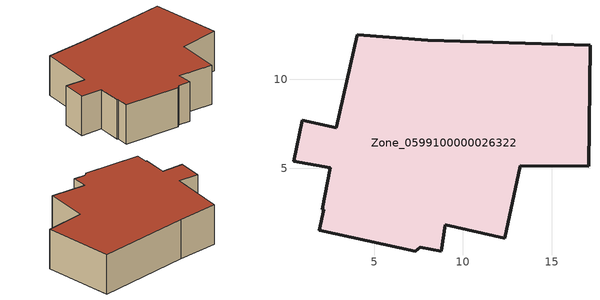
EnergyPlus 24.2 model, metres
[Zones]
Zone_0599100000026322
 floor ground (C_G): 2.17,2.66 2.08,2.69 2.52,5.01 0.46,5.39 0.95,7.71 2.86,7.28 4.05,12.52 8.04,12.21 17.17,11.92 17.1,5.1 13.24,5.13 12.37,1.04 9.02,1.8 8.8,0.31 7.6,0.54 7.32,0.32 1.93,1.5 z0
 wall outside (C_F): 8.04,12.21 4.05,12.52 2.86,7.28 0.95,7.71 0.46,5.39 2.52,5.01 2.08,2.69 2.17,2.66 1.93,1.5 7.32,0.32 7.6,0.54 8.8,0.31 9.02,1.8 12.37,1.04 13.24,5.13 17.1,5.1 17.17,11.92 8.04,12.21 z0:3.86
 roof outside (C_R): 7.32,0.32 7.6,0.54 8.8,0.31 9.02,1.8 12.37,1.04 13.24,5.13 17.1,5.1 17.17,11.92 8.04,12.21 4.05,12.52 2.86,7.28 0.95,7.71 0.46,5.39 2.52,5.01 2.08,2.69 2.17,2.66 1.93,1.5 z3.86
[BUILDING]
Pand.0599100000026322: North Axis=0; Terrain=City; Loads Convergence Tolerance Value=0.04; Temperature Convergence Tolerance Value=0.4; Solar Distribution=FullExterior; Maximum Number of Warmup Days=25; Minimum Number of Warmup Days=1
[Site:Location]
Rotterdam.The.Hague.AP_ZH_NLD Design_Conditions: Latitude=51.96; Longitude=4.45; Time Zone=1; Elevation=-4.5
[SITE:GROUNDTEMPERATURE:BUILDINGSURFACE]
18, 18, 18, 18, 18, 18, 18, 18, 18, 18, 18, 18
[MATERIAL] Thermal Absorptance=0.9; Solar Absorptance=0.7; Visible Absorptance=0.7
Name | Roughness | Thickness | Conductivity | Density | Specific Heat
G.D.1965 | MediumSmooth | 0.15 | 1 | 540 | 1210
F.D.1965 | Rough | 0.3 | 0.857143 | 1920 | 840
R.D.1965 | MediumRough | 0.2 | 0.08 | 1500 | 1000
[CONSTRUCTION]
C_G: G.D.1965
C_F: F.D.1965
C_R: R.D.1965
[ZONE]
Zone_0599100000026322: Type=1; Multiplier=1; Ceiling Height=Autocalculate; Volume=Autocalculate; Floor Area=autocalculate; Part of Total Floor Area=Yes
[ZONEINFILTRATION:DESIGNFLOWRATE]
Infil_Zone_0599100000026322: Zone or ZoneList or Space or SpaceList=Zone_0599100000026322; Schedule=AlwaysOn; Design Flow Rate Calculation Method=Flow/Area; Flow Rate per Floor Area=0.0042; Constant Term Coefficient=1; Temperature Term Coefficient=0; Velocity Term Coefficient=0; Velocity Squared Term Coefficient=0
[HVACTEMPLATE:ZONE:IDEALLOADSAIRSYSTEM]
Zone_0599100000026322: Maximum Heating Supply Air Temperature=50; Minimum Cooling Supply Air Temperature=13; Maximum Heating Supply Air Humidity Ratio=0.0156; Minimum Cooling Supply Air Humidity Ratio=0.0077; Heating Limit=NoLimit; Cooling Limit=NoLimit; Dehumidification Control Type=ConstantSensibleHeatRatio; Cooling Sensible Heat Ratio=0.7; Dehumidification Setpoint=60; Humidification Control Type=None; Humidification Setpoint=30; Outdoor Air Method=None; Outdoor Air Flow Rate per Person=0.00944; Outdoor Air Flow Rate per Zone Floor Area=0; Outdoor Air Flow Rate per Zone=0; Demand Controlled Ventilation Type=None; Outdoor Air Economizer Type=NoEconomizer; Heat Recovery Type=None; Sensible Heat Recovery Effectiveness=0.7; Latent Heat Recovery Effectiveness=0.65
[ZONECONTROL:THERMOSTAT]
ThermostatControl_Zone_0599100000026322: Zone or ZoneList=Zone_0599100000026322; Control Type Schedule=DualSetpointControlType; Control 1=Thermostat_Zone_0599100000026322; Temperature Difference Between Cutout And Setpoint=0
[THERMOSTATSETPOINT:DUALSETPOINT]
Thermostat_Zone_0599100000026322: Heating Setpoint Temperature Schedule=HeatingSetpoint_Zone_0599100000026322; Cooling Setpoint Temperature Schedule=CoolingSetpoint_Zone_0599100000026322
[SCHEDULE:COMPACT]
HeatingSetpoint_Zone_0599100000026322: Through: 12/31, For: AllDays, Until: 24:00, 21
CoolingSetpoint_Zone_0599100000026322: Through: 12/31, For: AllDays, Until: 24:00, 24
DualSetpointControlType: Through: 12/31, For: AllDays, Until: 24:00, 4
AlwaysOn: Through: 12/31, For: AllDays, Until: 24:00, 1
